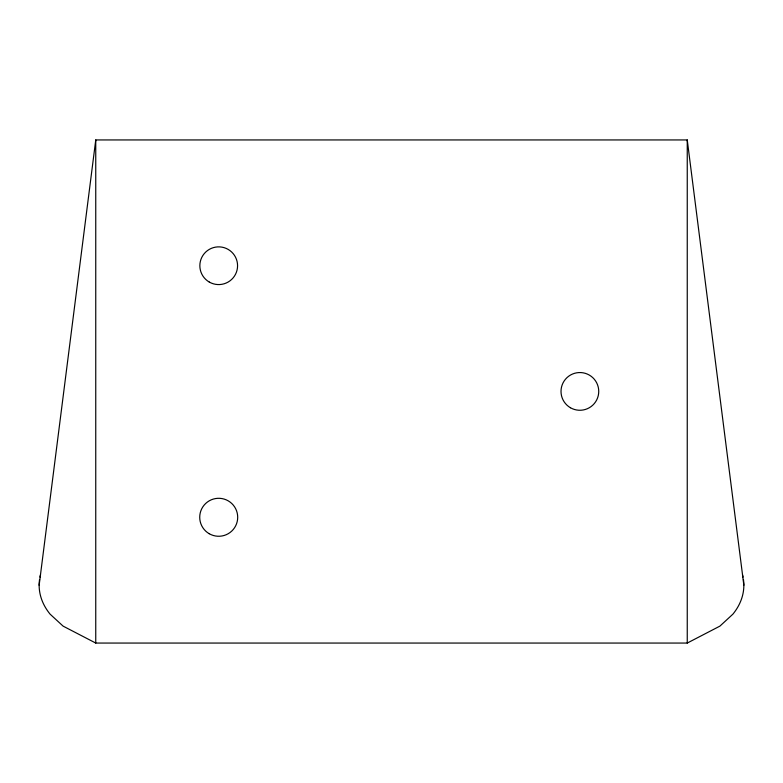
<?xml version="1.0" encoding="UTF-8"?>
<svg xmlns="http://www.w3.org/2000/svg" width="783" height="783" viewBox="0 0 783 783"><rect width="100%" height="100%" fill="white"/><g stroke="black" fill="none" stroke-linecap="round" stroke-linejoin="round"><path stroke-width="1.17" d="M39.15 585.244L95.751 139.942L687.249 139.942L743.85 585.244M39.561 579.44A81.755 57.815 0 0 0 50.102 614.156L63.1 626.126L95.751 643.058L687.249 643.058L719.9 626.126L732.898 614.156A81.755 57.815 0 0 0 743.439 579.449M687.249 139.942L687.249 643.058M95.751 139.942L95.751 643.058M39.962 577.12A81.755 57.815 0 0 1 40.491 574.81M742.509 574.81A81.755 57.815 0 0 1 743.038 577.12M209.218 533.722A18.988 18.988 0 0 0 237.699 517.279A18.988 18.988 0 0 0 209.218 500.836A18.988 18.988 0 0 0 209.218 533.722M570.445 407.747A18.87 18.87 0 0 0 598.741 391.402A18.87 18.87 0 0 0 570.445 375.067A18.87 18.87 0 0 0 570.445 407.747M209.276 282.056A18.87 18.87 0 0 0 237.572 265.721A18.87 18.87 0 0 0 209.276 249.386A18.87 18.87 0 0 0 209.276 282.056"/></g></svg>
